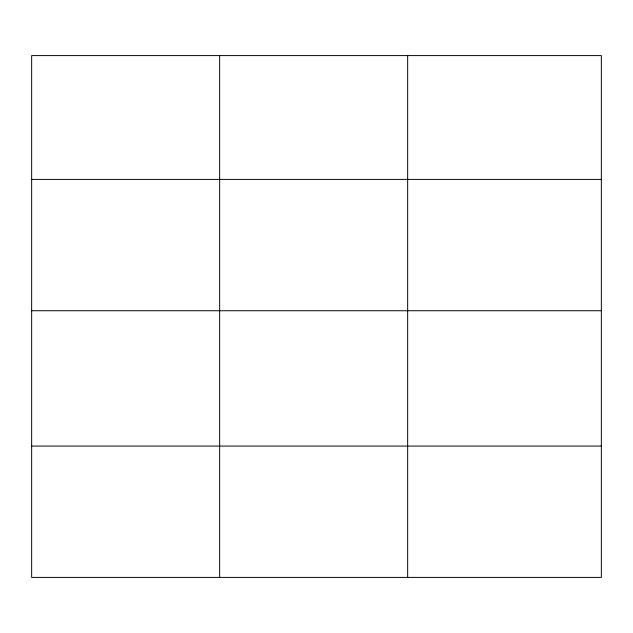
<?xml version="1.0" encoding="UTF-8"?>
<svg xmlns="http://www.w3.org/2000/svg" width="633" height="633" viewBox="0 0 633 633"><rect width="100%" height="100%" fill="white"/><g stroke="black" fill="none" stroke-linecap="round" stroke-linejoin="round"><path stroke-width="0.95" d="M601.35 310.74L601.35 55.593L31.65 55.593L31.65 577.407L601.35 577.407L601.35 310.74L31.65 310.74M31.65 179.4L601.35 179.4M31.65 446.067L601.35 446.067M407.652 55.593L407.652 577.407M219.651 55.593L219.651 577.407"/></g></svg>
